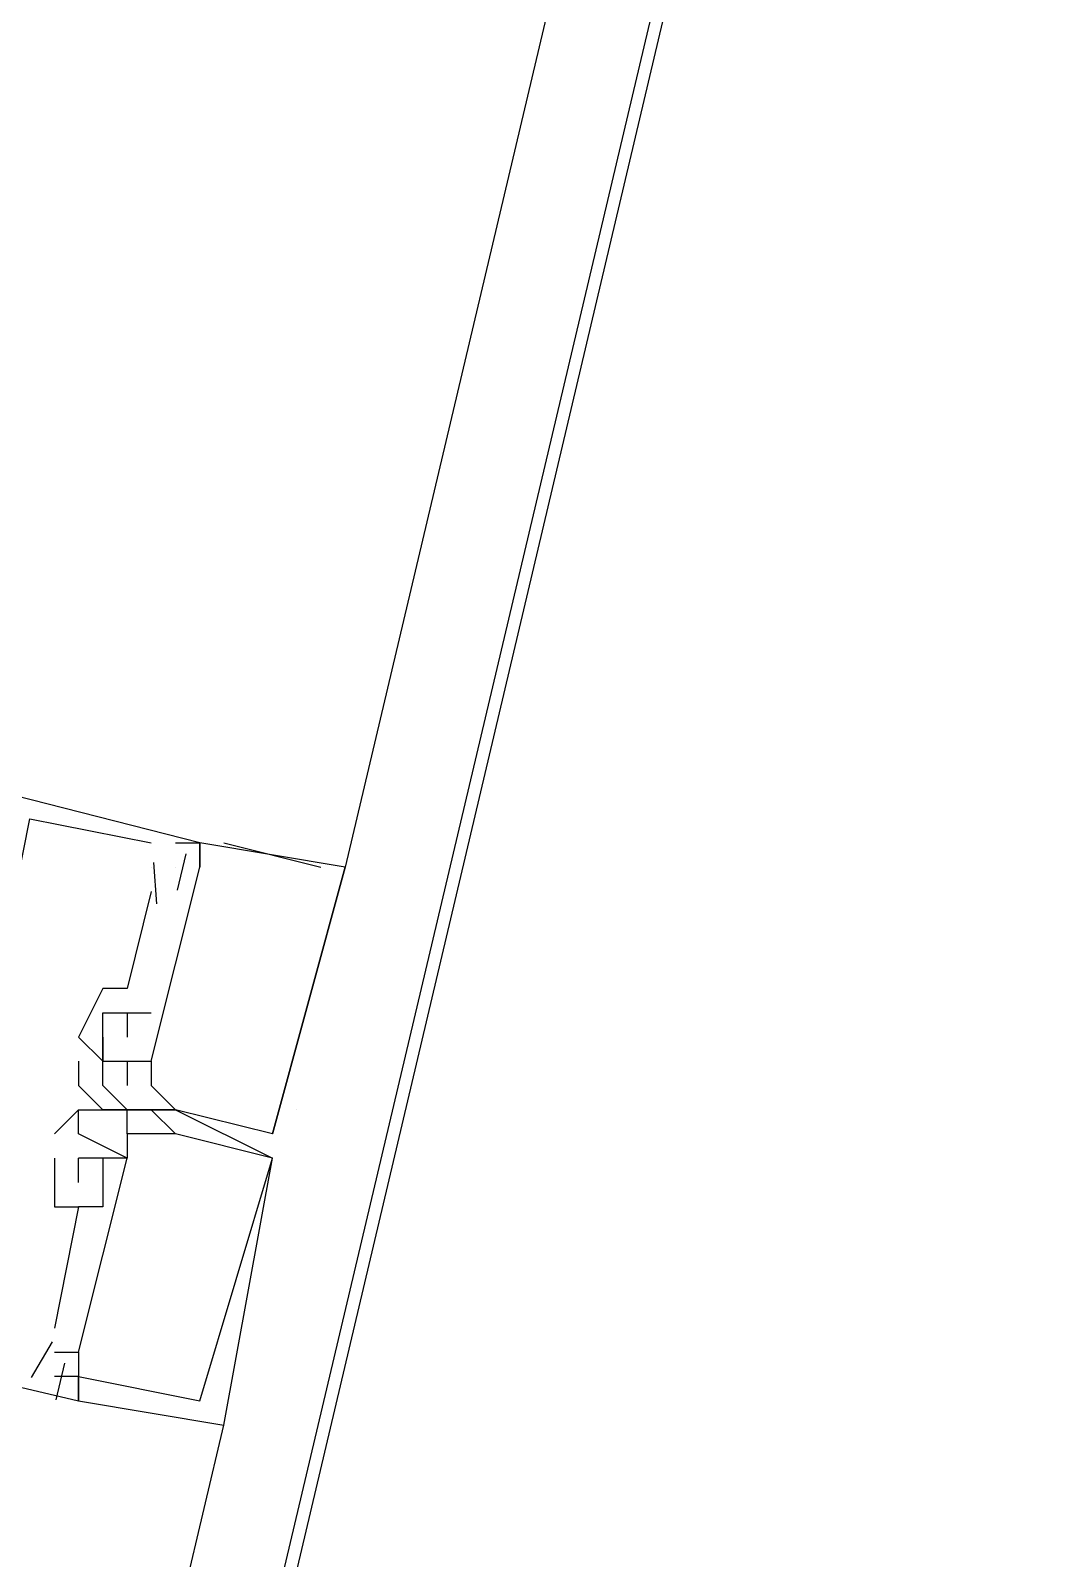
# Model space of a CAD drawing. Header units: feet. Extents: x -84 to 198, y -22 to 181.
# Drawn here: x 119.854 to 120.408, y 83.318 to 84.158 of the extents above; entities that cross this region are included whole.
import ezdxf

# ---------------------------------------------------------------- set-up
doc = ezdxf.new("R2010")
doc.units = ezdxf.units.FT
doc.layers.add('A-LINEA', color=7, linetype='CONTINUOUS')

msp = doc.modelspace()

# ---------------------------------------------------------------- linework, layer by layer
at = {"layer": 'A-LINEA'}
for p, q in [((121.8, 90.9511), (114.5867, 60.4578)), ((121.6667, 90.6311), (120.0267, 83.6978)), ((119.92, 83.7111), (119.92, 83.7111)), ((119.92, 83.7111), (119.92, 83.7111)), ((119.92, 83.7111), (119.92, 83.7111)), ((119.9333, 83.7111), (119.9333, 83.7111)), ((119.9333, 83.7111), (119.9333, 83.7111)), ((119.9333, 83.7111), (119.9333, 83.7111)), ((119.9467, 83.7111), (119.9467, 83.7111)), ((119.9467, 83.7111), (119.9467, 83.7111)), ((119.9467, 83.7111), (119.9467, 83.7111)), ((119.9467, 83.7111), (119.9467, 83.7111)), ((119.9467, 83.7111), (119.9467, 83.7111)), ((119.9467, 83.7111), (119.9467, 83.7111)), ((119.9467, 83.7111), (119.9467, 83.7111)), ((119.9467, 83.7111), (119.9467, 83.7111)), ((119.9467, 83.7111), (119.9467, 83.7111)), ((119.96, 83.7111), (119.96, 83.7111)), ((119.96, 83.7111), (119.96, 83.7111)), ((119.96, 83.7111), (119.96, 83.7111)), ((119.92, 83.6978), (119.92, 83.6978)), ((119.92, 83.6978), (119.92, 83.6978)), ((119.92, 83.6978), (119.92, 83.6978)), ((119.9213, 83.7003), (119.9229, 83.6776)), ((119.9213, 83.7003), (119.9229, 83.6776)), ((119.9213, 83.7003), (119.9229, 83.6776)), ((119.9333, 83.6978), (119.9333, 83.6978)), ((119.9333, 83.6978), (119.9333, 83.6978)), ((119.9333, 83.6978), (119.9333, 83.6978)), ((119.9333, 83.6978), (119.9333, 83.6978)), ((119.9333, 83.6978), (119.9333, 83.6978)), ((119.9333, 83.6978), (119.9333, 83.6978)), ((119.939, 83.7051), (119.9343, 83.6851)), ((119.939, 83.7051), (119.9343, 83.6851)), ((119.939, 83.7051), (119.9343, 83.6851)), ((119.9467, 83.6978), (119.9467, 83.6978)), ((119.9467, 83.6978), (119.9467, 83.6978)), ((119.9467, 83.6978), (119.9467, 83.6978)), ((119.9467, 83.6978), (119.9467, 83.6978)), ((119.9467, 83.6978), (119.9467, 83.6978)), ((119.9467, 83.6978), (119.9467, 83.6978)), ((120.0133, 83.6978), (120.0133, 83.6978)), ((120.0133, 83.6978), (120.0133, 83.6978)), ((120.0133, 83.6978), (120.0133, 83.6978)), ((120.0267, 83.6978), (120.0267, 83.6978)), ((120.0267, 83.6978), (120.0267, 83.6978)), ((120.0267, 83.6978), (120.0267, 83.6978)), ((120.0267, 83.6978), (120.0267, 83.6978)), ((120.0267, 83.6978), (120.0267, 83.6978)), ((120.0267, 83.6978), (120.0267, 83.6978)), ((119.92, 83.6844), (119.9067, 83.6311)), ((119.92, 83.6844), (119.9067, 83.6311)), ((119.92, 83.6844), (119.9067, 83.6311)), ((119.92, 83.6844), (119.92, 83.6844)), ((119.92, 83.6844), (119.92, 83.6844)), ((119.92, 83.6844), (119.92, 83.6844)), ((119.8933, 83.6311), (119.8933, 83.6311)), ((119.8933, 83.6311), (119.8933, 83.6311)), ((119.8933, 83.6311), (119.8933, 83.6311)), ((119.9067, 83.6311), (119.9067, 83.6311)), ((119.9067, 83.6311), (119.9067, 83.6311)), ((119.9067, 83.6311), (119.9067, 83.6311)), ((119.8933, 83.6178), (119.8933, 83.6178)), ((119.8933, 83.6178), (119.8933, 83.6178)), ((119.8933, 83.6178), (119.8933, 83.6178)), ((119.9067, 83.6178), (119.9067, 83.6044)), ((119.9067, 83.6178), (119.9067, 83.6178)), ((119.9067, 83.6178), (119.9067, 83.6178)), ((119.9067, 83.6178), (119.9067, 83.6044)), ((119.9067, 83.6178), (119.9067, 83.6178)), ((119.9067, 83.6178), (119.9067, 83.6178)), ((119.9067, 83.6178), (119.9067, 83.6044)), ((119.9067, 83.6178), (119.9067, 83.6178)), ((119.9067, 83.6178), (119.9067, 83.6178)), ((119.92, 83.6178), (119.92, 83.6178)), ((119.92, 83.6178), (119.92, 83.6178)), ((119.92, 83.6178), (119.92, 83.6178)), ((119.88, 83.6044), (119.88, 83.6044)), ((119.88, 83.6044), (119.8933, 83.5911)), ((119.88, 83.6044), (119.88, 83.6044)), ((119.88, 83.6044), (119.88, 83.6044)), ((119.88, 83.6044), (119.8933, 83.5911)), ((119.88, 83.6044), (119.88, 83.6044)), ((119.88, 83.6044), (119.88, 83.6044)), ((119.88, 83.6044), (119.8933, 83.5911)), ((119.88, 83.6044), (119.88, 83.6044)), ((119.8933, 83.6044), (119.8933, 83.6044)), ((119.8933, 83.6044), (119.8933, 83.6044)), ((119.8933, 83.6044), (119.8933, 83.6044)), ((119.8933, 83.6044), (119.8933, 83.6044)), ((119.8933, 83.6044), (119.8933, 83.6044)), ((119.8933, 83.6044), (119.8933, 83.6044)), ((119.8933, 83.6044), (119.8933, 83.6044)), ((119.8933, 83.6044), (119.8933, 83.6044)), ((119.8933, 83.6044), (119.8933, 83.6044)), ((119.8933, 83.6044), (119.8933, 83.6044)), ((119.8933, 83.6044), (119.8933, 83.6044)), ((119.8933, 83.6044), (119.8933, 83.6044)), ((119.9067, 83.6044), (119.9067, 83.6044)), ((119.9067, 83.6044), (119.9067, 83.6044)), ((119.9067, 83.6044), (119.9067, 83.6044)), ((119.88, 83.5911), (119.88, 83.5778)), ((119.88, 83.5911), (119.88, 83.5911)), ((119.88, 83.5911), (119.88, 83.5778)), ((119.88, 83.5911), (119.88, 83.5911)), ((119.88, 83.5911), (119.88, 83.5778)), ((119.88, 83.5911), (119.88, 83.5911)), ((119.8933, 83.5911), (119.8933, 83.5911)), ((119.8933, 83.5911), (119.8933, 83.5911)), ((119.8933, 83.5911), (119.8933, 83.5911)), ((119.8933, 83.5911), (119.8933, 83.5911)), ((119.8933, 83.5911), (119.8933, 83.5911)), ((119.8933, 83.5911), (119.8933, 83.5911)), ((119.8933, 83.5911), (119.8933, 83.5911)), ((119.8933, 83.5911), (119.8933, 83.5911)), ((119.8933, 83.5911), (119.8933, 83.5911)), ((119.8933, 83.5911), (119.8933, 83.5911)), ((119.8933, 83.5911), (119.8933, 83.5911)), ((119.8933, 83.5911), (119.8933, 83.5911)), ((119.9067, 83.5911), (119.9067, 83.5911)), ((119.9067, 83.5911), (119.9067, 83.5911)), ((119.9067, 83.5911), (119.9067, 83.5911)), ((119.9067, 83.5911), (119.9067, 83.5911)), ((119.9067, 83.5911), (119.9067, 83.5911)), ((119.9067, 83.5911), (119.9067, 83.5911)), ((119.9067, 83.5911), (119.9067, 83.5911)), ((119.9067, 83.5911), (119.9067, 83.5911)), ((119.9067, 83.5911), (119.9067, 83.5911)), ((119.92, 83.5911), (119.92, 83.5911)), ((119.92, 83.5911), (119.92, 83.5911)), ((119.92, 83.5911), (119.92, 83.5911)), ((119.92, 83.5911), (119.92, 83.5911)), ((119.92, 83.5911), (119.92, 83.5911)), ((119.92, 83.5911), (119.92, 83.5911)), ((119.88, 83.5778), (119.88, 83.5778)), ((119.88, 83.5778), (119.88, 83.5778)), ((119.88, 83.5778), (119.88, 83.5778)), ((119.88, 83.5778), (119.88, 83.5778)), ((119.88, 83.5778), (119.88, 83.5778)), ((119.88, 83.5778), (119.88, 83.5778)), ((119.88, 83.5778), (119.88, 83.5778)), ((119.88, 83.5778), (119.88, 83.5778)), ((119.88, 83.5778), (119.88, 83.5778)), ((119.8933, 83.5778), (119.8933, 83.5778)), ((119.8933, 83.5778), (119.8933, 83.5778)), ((119.8933, 83.5778), (119.8933, 83.5778)), ((119.9067, 83.5778), (119.9067, 83.5778)), ((119.9067, 83.5778), (119.9067, 83.5778)), ((119.9067, 83.5778), (119.9067, 83.5778)), ((119.92, 83.5778), (119.92, 83.5778)), ((119.92, 83.5778), (119.92, 83.5778)), ((119.92, 83.5778), (119.92, 83.5778)), ((119.88, 83.5644), (119.8667, 83.5511)), ((119.88, 83.5644), (119.8667, 83.5511)), ((119.88, 83.5644), (119.8667, 83.5511)), ((119.88, 83.5644), (119.8667, 83.5511)), ((119.88, 83.5644), (119.8667, 83.5511)), ((119.88, 83.5644), (119.8667, 83.5511)), ((119.88, 83.5644), (119.88, 83.5644)), ((119.88, 83.5644), (119.88, 83.5644)), ((119.88, 83.5644), (119.88, 83.5644)), ((119.88, 83.5644), (119.88, 83.5644)), ((119.88, 83.5644), (119.88, 83.5644)), ((119.88, 83.5644), (119.88, 83.5644)), ((119.88, 83.5644), (119.88, 83.5644)), ((119.88, 83.5644), (119.88, 83.5644)), ((119.88, 83.5644), (119.88, 83.5644)), ((119.88, 83.5644), (119.88, 83.5644)), ((119.88, 83.5644), (119.88, 83.5644)), ((119.88, 83.5644), (119.88, 83.5644)), ((119.88, 83.5644), (119.88, 83.5644)), ((119.88, 83.5644), (119.88, 83.5644)), ((119.88, 83.5644), (119.88, 83.5644)), ((119.8933, 83.5644), (119.8933, 83.5644)), ((119.8933, 83.5644), (119.8933, 83.5644)), ((119.8933, 83.5644), (119.8933, 83.5644)), ((119.8933, 83.5644), (119.8933, 83.5644)), ((119.8933, 83.5644), (119.8933, 83.5644)), ((119.8933, 83.5644), (119.8933, 83.5644)), ((119.8933, 83.5644), (119.8933, 83.5644)), ((119.8933, 83.5644), (119.8933, 83.5644)), ((119.8933, 83.5644), (119.8933, 83.5644)), ((119.9067, 83.5644), (119.9067, 83.5644)), ((119.9067, 83.5644), (119.9067, 83.5644)), ((119.9067, 83.5644), (119.9067, 83.5644)), ((119.9067, 83.5644), (119.9067, 83.5644)), ((119.9067, 83.5644), (119.9067, 83.5644)), ((119.9067, 83.5644), (119.9067, 83.5644)), ((119.9067, 83.5644), (119.9067, 83.5644)), ((119.9067, 83.5644), (119.9067, 83.5644)), ((119.9067, 83.5644), (119.9067, 83.5644)), ((119.9067, 83.5644), (119.9067, 83.5644)), ((119.9067, 83.5644), (119.9067, 83.5644)), ((119.9067, 83.5644), (119.9067, 83.5644)), ((119.9067, 83.5644), (119.9067, 83.5644)), ((119.9067, 83.5644), (119.9067, 83.5644)), ((119.9067, 83.5644), (119.9067, 83.5644)), ((119.92, 83.5644), (119.92, 83.5644)), ((119.92, 83.5644), (119.92, 83.5644)), ((119.92, 83.5644), (119.92, 83.5644)), ((119.92, 83.5644), (119.92, 83.5644)), ((119.92, 83.5644), (119.92, 83.5644)), ((119.92, 83.5644), (119.92, 83.5644)), ((119.92, 83.5644), (119.9333, 83.5511)), ((119.92, 83.5644), (119.92, 83.5644)), ((119.92, 83.5644), (119.92, 83.5644)), ((119.92, 83.5644), (119.9333, 83.5511)), ((119.92, 83.5644), (119.92, 83.5644)), ((119.92, 83.5644), (119.92, 83.5644)), ((119.92, 83.5644), (119.9333, 83.5511)), ((119.92, 83.5644), (119.92, 83.5644)), ((119.92, 83.5644), (119.92, 83.5644)), ((119.92, 83.5644), (119.9333, 83.5511)), ((119.92, 83.5644), (119.92, 83.5644)), ((119.92, 83.5644), (119.92, 83.5644)), ((119.92, 83.5644), (119.9333, 83.5511)), ((119.92, 83.5644), (119.92, 83.5644)), ((119.92, 83.5644), (119.92, 83.5644)), ((119.92, 83.5644), (119.9333, 83.5511)), ((119.92, 83.5644), (119.92, 83.5644)), ((119.92, 83.5644), (119.92, 83.5644)), ((119.9333, 83.5644), (119.9867, 83.5378)), ((119.9333, 83.5644), (119.9333, 83.5644)), ((119.9333, 83.5644), (119.9333, 83.5644)), ((119.9333, 83.5644), (119.9333, 83.5644)), ((119.9333, 83.5644), (119.9867, 83.5378)), ((119.9333, 83.5644), (119.9333, 83.5644)), ((119.9333, 83.5644), (119.9333, 83.5644)), ((119.9333, 83.5644), (119.9333, 83.5644)), ((119.9333, 83.5644), (119.9867, 83.5378)), ((119.9333, 83.5644), (119.9333, 83.5644)), ((119.9333, 83.5644), (119.9333, 83.5644)), ((119.9333, 83.5644), (119.9333, 83.5644)), ((119.9867, 83.5511), (119.9333, 83.5644)), ((119.9333, 83.5644), (119.9333, 83.5644)), ((119.9867, 83.5511), (119.9333, 83.5644)), ((119.9333, 83.5644), (119.9333, 83.5644)), ((119.9867, 83.5511), (119.9333, 83.5644)), ((119.9333, 83.5644), (119.9333, 83.5644)), ((119.9867, 83.5511), (119.9333, 83.5644)), ((119.9333, 83.5644), (119.9333, 83.5644)), ((119.9867, 83.5511), (119.9333, 83.5644)), ((119.9333, 83.5644), (119.9333, 83.5644)), ((119.9867, 83.5511), (119.9333, 83.5644)), ((119.9333, 83.5644), (119.9333, 83.5644)), ((120, 83.5644), (120, 83.5644)), ((120, 83.5644), (120, 83.5644)), ((119.8667, 83.5511), (119.8667, 83.5511)), ((119.8667, 83.5511), (119.8667, 83.5511)), ((119.8667, 83.5511), (119.8667, 83.5511)), ((119.8667, 83.5511), (119.8667, 83.5511)), ((119.8667, 83.5511), (119.8667, 83.5511)), ((119.8667, 83.5511), (119.8667, 83.5511)), ((119.88, 83.5511), (119.88, 83.5511)), ((119.88, 83.5511), (119.88, 83.5511)), ((119.88, 83.5511), (119.88, 83.5511)), ((119.88, 83.5511), (119.88, 83.5511)), ((119.88, 83.5511), (119.88, 83.5511)), ((119.88, 83.5511), (119.88, 83.5511)), ((119.88, 83.5511), (119.88, 83.5511)), ((119.88, 83.5511), (119.88, 83.5511)), ((119.88, 83.5511), (119.88, 83.5511)), ((119.88, 83.5511), (119.88, 83.5511)), ((119.88, 83.5511), (119.88, 83.5511)), ((119.88, 83.5511), (119.88, 83.5511)), ((119.9067, 83.5511), (119.9067, 83.5511)), ((119.9067, 83.5511), (119.9067, 83.5511)), ((119.9067, 83.5511), (119.9067, 83.5511)), ((119.9067, 83.5511), (119.9067, 83.5511)), ((119.9067, 83.5511), (119.9067, 83.5511)), ((119.9067, 83.5511), (119.9067, 83.5511)), ((119.9067, 83.5511), (119.9067, 83.5511)), ((119.9067, 83.5511), (119.9067, 83.5511)), ((119.9067, 83.5511), (119.9067, 83.5511)), ((119.9067, 83.5511), (119.9067, 83.5511)), ((119.9067, 83.5511), (119.9067, 83.5511)), ((119.9067, 83.5511), (119.9067, 83.5511)), ((119.92, 83.5511), (119.92, 83.5511)), ((119.92, 83.5511), (119.92, 83.5511)), ((119.92, 83.5511), (119.92, 83.5511)), ((119.92, 83.5511), (119.92, 83.5511)), ((119.92, 83.5511), (119.92, 83.5511)), ((119.92, 83.5511), (119.92, 83.5511)), ((119.9333, 83.5511), (119.9333, 83.5511)), ((119.9333, 83.5511), (119.9333, 83.5511)), ((119.9333, 83.5511), (119.9333, 83.5511)), ((119.9333, 83.5511), (119.9333, 83.5511)), ((119.9333, 83.5511), (119.9333, 83.5511)), ((119.9333, 83.5511), (119.9333, 83.5511)), ((119.9333, 83.5511), (119.9333, 83.5511)), ((119.9333, 83.5511), (119.9333, 83.5511)), ((119.9333, 83.5511), (119.9333, 83.5511)), ((119.9333, 83.5511), (119.9333, 83.5511)), ((119.9333, 83.5511), (119.9333, 83.5511)), ((119.9333, 83.5511), (119.9333, 83.5511)), ((119.9867, 83.5511), (119.9867, 83.5511)), ((119.9867, 83.5511), (119.9867, 83.5511)), ((119.9867, 83.5511), (119.9867, 83.5511)), ((119.9867, 83.5511), (119.9867, 83.5511)), ((119.9867, 83.5511), (119.9867, 83.5511)), ((119.9867, 83.5511), (119.9867, 83.5511)), ((119.9867, 83.5511), (119.9867, 83.5511)), ((119.9867, 83.5511), (119.9867, 83.5511)), ((119.9867, 83.5511), (119.9867, 83.5511)), ((119.9867, 83.5511), (119.9867, 83.5511)), ((119.9867, 83.5511), (119.9867, 83.5511)), ((119.9867, 83.5511), (119.9867, 83.5511)), ((119.8667, 83.5378), (119.8667, 83.5111)), ((119.8667, 83.5378), (119.8667, 83.5378)), ((119.8667, 83.5378), (119.8667, 83.5111)), ((119.8667, 83.5378), (119.8667, 83.5378)), ((119.8667, 83.5378), (119.8667, 83.5111)), ((119.8667, 83.5378), (119.8667, 83.5378)), ((119.88, 83.5244), (119.88, 83.5378)), ((119.88, 83.5378), (119.88, 83.5378)), ((119.88, 83.5378), (119.88, 83.5378)), ((119.88, 83.5244), (119.88, 83.5378)), ((119.88, 83.5378), (119.88, 83.5378)), ((119.88, 83.5378), (119.88, 83.5378)), ((119.88, 83.5244), (119.88, 83.5378)), ((119.88, 83.5378), (119.88, 83.5378)), ((119.88, 83.5378), (119.88, 83.5378)), ((119.88, 83.5378), (119.88, 83.5378)), ((119.88, 83.5378), (119.88, 83.5378)), ((119.88, 83.5378), (119.88, 83.5378)), ((119.8933, 83.5378), (119.8933, 83.5378)), ((119.8933, 83.5378), (119.8933, 83.5378)), ((119.8933, 83.5378), (119.8933, 83.5378)), ((119.8933, 83.5378), (119.8933, 83.5378)), ((119.8933, 83.5378), (119.8933, 83.5378)), ((119.8933, 83.5378), (119.8933, 83.5378)), ((119.8933, 83.5378), (119.8933, 83.5378)), ((119.8933, 83.5378), (119.8933, 83.5378)), ((119.8933, 83.5378), (119.8933, 83.5378)), ((119.9067, 83.5378), (119.9067, 83.5378)), ((119.9067, 83.5378), (119.9067, 83.5378)), ((119.9067, 83.5378), (119.9067, 83.5378)), ((119.9067, 83.5378), (119.9067, 83.5378)), ((119.9067, 83.5378), (119.9067, 83.5378)), ((119.9067, 83.5378), (119.9067, 83.5378)), ((119.9067, 83.5378), (119.9067, 83.5378)), ((119.9067, 83.5378), (119.9067, 83.5378)), ((119.9067, 83.5378), (119.9067, 83.5378)), ((119.9067, 83.5378), (119.9067, 83.5378)), ((119.9067, 83.5378), (119.9067, 83.5378)), ((119.9067, 83.5378), (119.9067, 83.5378)), ((119.9067, 83.5378), (119.9067, 83.5378)), ((119.9067, 83.5378), (119.9067, 83.5378)), ((119.9067, 83.5378), (119.9067, 83.5378)), ((119.9867, 83.5378), (119.9867, 83.5378)), ((119.9867, 83.5378), (119.9867, 83.5378)), ((119.9867, 83.5378), (119.9867, 83.5378)), ((119.9867, 83.5378), (119.9867, 83.5378)), ((119.9867, 83.5378), (119.9867, 83.5378)), ((119.9867, 83.5378), (119.9867, 83.5378)), ((119.9867, 83.5378), (119.9867, 83.5378)), ((119.9867, 83.5378), (119.9867, 83.5378)), ((119.9867, 83.5378), (119.9867, 83.5378)), ((119.9867, 83.5378), (119.9867, 83.5378)), ((119.9867, 83.5378), (119.9867, 83.5378)), ((119.9867, 83.5378), (119.9867, 83.5378)), ((119.9867, 83.5378), (119.9867, 83.5378)), ((119.9867, 83.5378), (119.9867, 83.5378)), ((119.9867, 83.5378), (119.9867, 83.5378)), ((119.9867, 83.5378), (119.9867, 83.5378)), ((119.9867, 83.5378), (119.9867, 83.5378)), ((119.88, 83.5244), (119.88, 83.5244)), ((119.88, 83.5244), (119.88, 83.5244)), ((119.88, 83.5244), (119.88, 83.5244)), ((119.8933, 83.5244), (119.8933, 83.5244)), ((119.8933, 83.5244), (119.8933, 83.5244)), ((119.8933, 83.5244), (119.8933, 83.5244)), ((119.8667, 83.5111), (119.8667, 83.5111)), ((119.8667, 83.5111), (119.8667, 83.5111)), ((119.8667, 83.5111), (119.8667, 83.5111)), ((119.88, 83.5111), (119.88, 83.5111)), ((119.88, 83.5111), (119.88, 83.5111)), ((119.88, 83.5111), (119.88, 83.5111)), ((119.88, 83.5111), (119.88, 83.5111)), ((119.88, 83.5111), (119.88, 83.5111)), ((119.88, 83.5111), (119.88, 83.5111)), ((119.8933, 83.5111), (119.8933, 83.5111)), ((119.8933, 83.5111), (119.8933, 83.5111)), ((119.8933, 83.5111), (119.8933, 83.5111)), ((119.8667, 83.4444), (119.8667, 83.4444)), ((119.8667, 83.4444), (119.8667, 83.4444)), ((119.8667, 83.4444), (119.8667, 83.4444)), ((119.8655, 83.4368), (119.8539, 83.4173)), ((119.8655, 83.4368), (119.8539, 83.4173)), ((119.8655, 83.4368), (119.8539, 83.4173)), ((119.8667, 83.4311), (119.8667, 83.4311)), ((119.8667, 83.4311), (119.8667, 83.4311)), ((119.8667, 83.4311), (119.8667, 83.4311)), ((119.88, 83.4311), (119.88, 83.4311)), ((119.88, 83.4311), (119.88, 83.4311)), ((119.88, 83.4311), (119.88, 83.4311)), ((119.88, 83.4311), (119.88, 83.4311)), ((119.88, 83.4311), (119.88, 83.4311)), ((119.88, 83.4311), (119.88, 83.4311)), ((119.88, 83.4311), (119.88, 83.4311)), ((119.88, 83.4311), (119.88, 83.4311)), ((119.88, 83.4311), (119.88, 83.4311)), ((119.8723, 83.4251), (119.8676, 83.405)), ((119.8723, 83.4251), (119.8676, 83.405)), ((119.8723, 83.4251), (119.8676, 83.405)), ((119.8667, 83.4178), (119.8667, 83.4178)), ((119.8667, 83.4178), (119.8667, 83.4178)), ((119.8667, 83.4178), (119.8667, 83.4178)), ((119.88, 83.4178), (119.88, 83.4178)), ((119.88, 83.4178), (119.88, 83.4178)), ((119.88, 83.4178), (119.88, 83.4178)), ((119.88, 83.4178), (119.88, 83.4178)), ((119.88, 83.4178), (119.88, 83.4178)), ((119.88, 83.4178), (119.88, 83.4178)), ((119.88, 83.4178), (119.88, 83.4178)), ((119.88, 83.4178), (119.88, 83.4178)), ((119.88, 83.4178), (119.88, 83.4178)), ((119.88, 83.4044), (119.88, 83.4044)), ((119.88, 83.4044), (119.88, 83.4044)), ((119.88, 83.4044), (119.88, 83.4044)), ((119.88, 83.4044), (119.88, 83.4044)), ((119.88, 83.4044), (119.88, 83.4044)), ((119.88, 83.4044), (119.88, 83.4044)), ((119.88, 83.4044), (119.88, 83.4044)), ((119.88, 83.4044), (119.88, 83.4044)), ((119.88, 83.4044), (119.88, 83.4044)), ((119.9467, 83.4044), (119.9467, 83.4044)), ((119.9467, 83.4044), (119.9467, 83.4044)), ((119.9467, 83.4044), (119.9467, 83.4044)), ((119.9467, 83.4044), (119.9467, 83.4044)), ((119.9467, 83.4044), (119.9467, 83.4044)), ((119.9467, 83.4044), (119.9467, 83.4044)), ((118.32, 76.4578), (119.96, 83.3911)), ((119.96, 83.3911), (119.96, 83.3911)), ((119.96, 83.3911), (119.96, 83.3911)), ((119.96, 83.3911), (119.96, 83.3911)), ((119.96, 83.3911), (119.96, 83.3911)), ((119.96, 83.3911), (119.96, 83.3911)), ((119.96, 83.3911), (119.96, 83.3911))]:
    msp.add_line(p, q, dxfattribs=at)
for points in [[(142.72, 107.0711), (135.88, 108.6844), (131.36, 89.5511), (124.5867, 91.1511), (124.4, 90.3378), (121.8, 90.9511), (121.3333, 88.9511), (118.2, 75.6978), (129.9467, 72.9244)], [(119.9333, 83.7111), (119.9467, 83.7111), (119.2667, 83.8844)], [(119.9333, 83.7111), (119.9467, 83.7111), (119.2667, 83.8844)], [(119.9333, 83.7111), (119.9467, 83.7111), (119.2667, 83.8844)], [(119.2933, 83.7911), (119.28, 83.7911), (119.2533, 83.7244), (119.24, 83.7244), (119.2, 83.5644), (119.88, 83.4044), (119.88, 83.4178), (119.8667, 83.4178)], [(119.2933, 83.7911), (119.28, 83.7911), (119.2533, 83.7244), (119.24, 83.7244), (119.2, 83.5644), (119.88, 83.4044), (119.88, 83.4178), (119.8667, 83.4178)], [(119.2933, 83.7911), (119.28, 83.7911), (119.2533, 83.7244), (119.24, 83.7244), (119.2, 83.5644), (119.88, 83.4044), (119.88, 83.4178), (119.8667, 83.4178)], [(119.8267, 83.5911), (119.8533, 83.7244), (119.92, 83.7111)], [(119.8267, 83.5911), (119.8533, 83.7244), (119.92, 83.7111)], [(119.8267, 83.5911), (119.8533, 83.7244), (119.92, 83.7111)], [(119.9867, 83.5511), (120.0267, 83.6978), (120.0267, 83.6978), (119.9467, 83.7111), (119.9467, 83.6978), (119.9467, 83.7111)], [(119.9867, 83.5511), (120.0267, 83.6978), (120.0267, 83.6978), (119.9467, 83.7111), (119.9467, 83.6978), (119.9467, 83.7111)], [(119.9867, 83.5511), (120.0267, 83.6978), (120.0267, 83.6978), (119.9467, 83.7111), (119.9467, 83.6978), (119.9467, 83.7111)], [(119.96, 83.7111), (120.0133, 83.6978), (120.0133, 83.6978)], [(119.96, 83.7111), (120.0133, 83.6978), (120.0133, 83.6978)], [(119.96, 83.7111), (120.0133, 83.6978), (120.0133, 83.6978)], [(119.9067, 83.5911), (119.92, 83.5911), (119.9467, 83.6978)], [(119.9067, 83.5911), (119.92, 83.5911), (119.9467, 83.6978)], [(119.9067, 83.5911), (119.92, 83.5911), (119.9467, 83.6978)], [(120.0267, 83.6978), (119.9867, 83.5511), (119.9867, 83.5511), (119.9333, 83.5644), (119.9333, 83.5644), (119.9333, 83.5644), (119.9333, 83.5644), (119.92, 83.5778)], [(120.0267, 83.6978), (119.9867, 83.5511), (119.9867, 83.5511), (119.9333, 83.5644), (119.9333, 83.5644), (119.9333, 83.5644), (119.9333, 83.5644), (119.92, 83.5778)], [(120.0267, 83.6978), (119.9867, 83.5511), (119.9867, 83.5511), (119.9333, 83.5644), (119.9333, 83.5644), (119.9333, 83.5644), (119.9333, 83.5644), (119.92, 83.5778)], [(119.9067, 83.6311), (119.8933, 83.6311), (119.88, 83.6044)], [(119.9067, 83.6311), (119.8933, 83.6311), (119.88, 83.6044)], [(119.9067, 83.6311), (119.8933, 83.6311), (119.88, 83.6044)], [(119.88, 83.6044), (119.8933, 83.5911), (119.8933, 83.6044), (119.8933, 83.6178), (119.9067, 83.6178), (119.92, 83.6178)], [(119.88, 83.6044), (119.8933, 83.5911), (119.8933, 83.6044), (119.8933, 83.6178), (119.9067, 83.6178), (119.92, 83.6178)], [(119.88, 83.6044), (119.8933, 83.5911), (119.8933, 83.6044), (119.8933, 83.6178), (119.9067, 83.6178), (119.92, 83.6178)], [(119.8933, 83.5911), (119.8933, 83.6044), (119.8933, 83.6044), (119.8933, 83.5911), (119.9067, 83.5911), (119.9067, 83.5911), (119.92, 83.5911), (119.92, 83.5778), (119.92, 83.5778)], [(119.8933, 83.5911), (119.8933, 83.6044), (119.8933, 83.6044), (119.8933, 83.5911), (119.9067, 83.5911), (119.9067, 83.5911), (119.92, 83.5911), (119.92, 83.5778), (119.92, 83.5778)], [(119.8933, 83.5911), (119.8933, 83.6044), (119.8933, 83.6044), (119.8933, 83.5911), (119.9067, 83.5911), (119.9067, 83.5911), (119.92, 83.5911), (119.92, 83.5778), (119.92, 83.5778)], [(119.9067, 83.5644), (119.8933, 83.5778), (119.8933, 83.5911), (119.9067, 83.5911), (119.9067, 83.5778)], [(119.9067, 83.5644), (119.8933, 83.5778), (119.8933, 83.5911), (119.9067, 83.5911), (119.9067, 83.5778)], [(119.9067, 83.5644), (119.8933, 83.5778), (119.8933, 83.5911), (119.9067, 83.5911), (119.9067, 83.5778)], [(119.92, 83.5644), (119.8933, 83.5644), (119.88, 83.5778)], [(119.92, 83.5644), (119.8933, 83.5644), (119.88, 83.5778)], [(119.92, 83.5644), (119.8933, 83.5644), (119.88, 83.5778)], [(119.92, 83.5644), (119.8933, 83.5644), (119.88, 83.5778)], [(119.92, 83.5644), (119.8933, 83.5644), (119.88, 83.5778)], [(119.92, 83.5644), (119.8933, 83.5644), (119.88, 83.5778)], [(119.88, 83.5644), (119.8933, 83.5644), (119.92, 83.5644), (119.9333, 83.5644), (119.92, 83.5644)], [(119.88, 83.5644), (119.8933, 83.5644), (119.92, 83.5644), (119.9333, 83.5644), (119.92, 83.5644)], [(119.88, 83.5644), (119.8933, 83.5644), (119.92, 83.5644), (119.9333, 83.5644), (119.92, 83.5644)], [(119.88, 83.4178), (119.9467, 83.4044), (119.9467, 83.4044), (119.9867, 83.5378), (119.9867, 83.5378), (119.9333, 83.5511), (119.9333, 83.5511), (119.9333, 83.5511), (119.9333, 83.5511), (119.9067, 83.5511), (119.9067, 83.5511), (119.9067, 83.5378), (119.88, 83.5511), (119.88, 83.5644), (119.9067, 83.5644)], [(119.88, 83.4178), (119.9467, 83.4044), (119.9467, 83.4044), (119.9867, 83.5378), (119.9867, 83.5378), (119.9333, 83.5511), (119.9333, 83.5511), (119.9333, 83.5511), (119.9333, 83.5511), (119.9067, 83.5511), (119.9067, 83.5511), (119.9067, 83.5378), (119.88, 83.5511), (119.88, 83.5644), (119.9067, 83.5644)], [(119.88, 83.4178), (119.9467, 83.4044), (119.9467, 83.4044), (119.9867, 83.5378), (119.9867, 83.5378), (119.9333, 83.5511), (119.9333, 83.5511), (119.9333, 83.5511), (119.9333, 83.5511), (119.9067, 83.5511), (119.9067, 83.5511), (119.9067, 83.5378), (119.88, 83.5511), (119.88, 83.5644), (119.9067, 83.5644)], [(119.88, 83.4178), (119.9467, 83.4044), (119.9467, 83.4044), (119.9867, 83.5378), (119.9867, 83.5378), (119.9333, 83.5511), (119.9333, 83.5511), (119.9333, 83.5511), (119.9333, 83.5511), (119.9067, 83.5511), (119.9067, 83.5511), (119.9067, 83.5378), (119.88, 83.5511), (119.88, 83.5644), (119.9067, 83.5644)], [(119.88, 83.4178), (119.9467, 83.4044), (119.9467, 83.4044), (119.9867, 83.5378), (119.9867, 83.5378), (119.9333, 83.5511), (119.9333, 83.5511), (119.9333, 83.5511), (119.9333, 83.5511), (119.9067, 83.5511), (119.9067, 83.5511), (119.9067, 83.5378), (119.88, 83.5511), (119.88, 83.5644), (119.9067, 83.5644)], [(119.88, 83.4178), (119.9467, 83.4044), (119.9467, 83.4044), (119.9867, 83.5378), (119.9867, 83.5378), (119.9333, 83.5511), (119.9333, 83.5511), (119.9333, 83.5511), (119.9333, 83.5511), (119.9067, 83.5511), (119.9067, 83.5511), (119.9067, 83.5378), (119.88, 83.5511), (119.88, 83.5644), (119.9067, 83.5644)], [(119.92, 83.5511), (119.9067, 83.5511), (119.9067, 83.5644)], [(119.92, 83.5511), (119.9067, 83.5511), (119.9067, 83.5644)], [(119.92, 83.5511), (119.9067, 83.5511), (119.9067, 83.5644)], [(119.92, 83.5511), (119.9067, 83.5511), (119.9067, 83.5644)], [(119.92, 83.5511), (119.9067, 83.5511), (119.9067, 83.5644)], [(119.92, 83.5511), (119.9067, 83.5511), (119.9067, 83.5644)], [(119.9067, 83.5511), (119.9067, 83.5378), (119.8933, 83.5378), (119.8933, 83.5378), (119.88, 83.5378), (119.88, 83.5378), (119.88, 83.5378), (119.88, 83.5378), (119.88, 83.5378)], [(119.9067, 83.5511), (119.9067, 83.5378), (119.8933, 83.5378), (119.8933, 83.5378), (119.88, 83.5378), (119.88, 83.5378), (119.88, 83.5378), (119.88, 83.5378), (119.88, 83.5378)], [(119.9067, 83.5511), (119.9067, 83.5378), (119.8933, 83.5378), (119.8933, 83.5378), (119.88, 83.5378), (119.88, 83.5378), (119.88, 83.5378), (119.88, 83.5378), (119.88, 83.5378)], [(119.9067, 83.5511), (119.9067, 83.5378), (119.8933, 83.5378), (119.8933, 83.5378), (119.88, 83.5378), (119.88, 83.5378), (119.88, 83.5378), (119.88, 83.5378), (119.88, 83.5378)], [(119.9067, 83.5511), (119.9067, 83.5378), (119.8933, 83.5378), (119.8933, 83.5378), (119.88, 83.5378), (119.88, 83.5378), (119.88, 83.5378), (119.88, 83.5378), (119.88, 83.5378)], [(119.9067, 83.5511), (119.9067, 83.5378), (119.8933, 83.5378), (119.8933, 83.5378), (119.88, 83.5378), (119.88, 83.5378), (119.88, 83.5378), (119.88, 83.5378), (119.88, 83.5378)], [(119.8667, 83.4311), (119.88, 83.4311), (119.9067, 83.5378), (119.8933, 83.5378), (119.8933, 83.5244), (119.8933, 83.5111), (119.88, 83.5111)], [(119.8667, 83.4311), (119.88, 83.4311), (119.9067, 83.5378), (119.8933, 83.5378), (119.8933, 83.5244), (119.8933, 83.5111), (119.88, 83.5111)], [(119.8667, 83.4311), (119.88, 83.4311), (119.9067, 83.5378), (119.8933, 83.5378), (119.8933, 83.5244), (119.8933, 83.5111), (119.88, 83.5111)], [(119.88, 83.4311), (119.88, 83.4044), (119.96, 83.3911), (119.96, 83.3911), (119.9867, 83.5378)], [(119.88, 83.4311), (119.88, 83.4044), (119.96, 83.3911), (119.96, 83.3911), (119.9867, 83.5378)], [(119.88, 83.4311), (119.88, 83.4044), (119.96, 83.3911), (119.96, 83.3911), (119.9867, 83.5378)], [(119.88, 83.4311), (119.88, 83.4044), (119.96, 83.3911), (119.96, 83.3911), (119.9867, 83.5378)], [(119.88, 83.4311), (119.88, 83.4044), (119.96, 83.3911), (119.96, 83.3911), (119.9867, 83.5378)], [(119.88, 83.4311), (119.88, 83.4044), (119.96, 83.3911), (119.96, 83.3911), (119.9867, 83.5378)], [(119.8667, 83.5111), (119.88, 83.5111), (119.8667, 83.4444)], [(119.8667, 83.5111), (119.88, 83.5111), (119.8667, 83.4444)], [(119.8667, 83.5111), (119.88, 83.5111), (119.8667, 83.4444)]]:
    msp.add_lwpolyline(points, dxfattribs=at)

doc.saveas('drawing.dxf')
